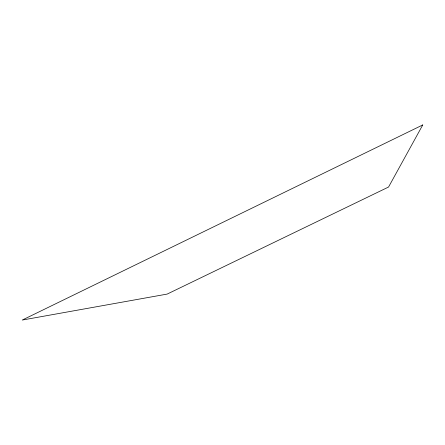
<?xml version="1.0" encoding="UTF-8"?>
<svg xmlns="http://www.w3.org/2000/svg" width="445" height="445" viewBox="0 0 445 445"><rect width="100%" height="100%" fill="white"/><g stroke="black" fill="none" stroke-linecap="round" stroke-linejoin="round"><path stroke-width="0.67" d="M422.75 124.945L388.557 187.034L167.153 294.089L22.25 320.055L422.75 124.945"/></g></svg>
